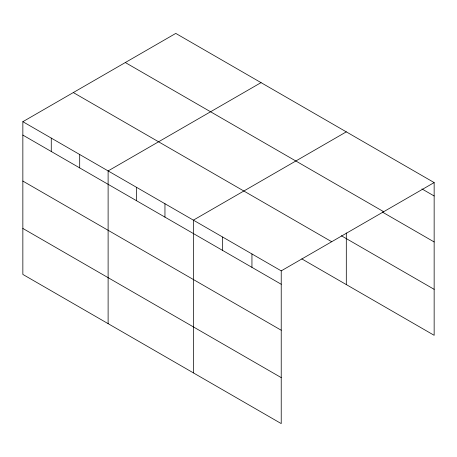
<?xml version="1.0" encoding="UTF-8"?>
<svg xmlns="http://www.w3.org/2000/svg" width="457" height="457" viewBox="0 0 457 457"><rect width="100%" height="100%" fill="white"/><g stroke="black" fill="none" stroke-linecap="round" stroke-linejoin="round"><path stroke-width="0.69" d="M281.226 330.24L281.226 270.864L22.85 121.693L22.85 274.423L281.226 423.593L281.226 330.24L22.85 181.069M301.814 258.902L434.15 335.307L434.15 182.577L175.774 33.407L22.85 121.693M261.038 82.631L108.115 170.924L108.115 323.653M346.303 131.856L193.38 220.148L193.38 372.878M281.226 270.864L434.15 182.577M421.948 188.93L434.15 195.973M125.309 62.54L383.686 211.711M382.298 212.014L434.15 241.953M341.362 235.755L434.15 289.327M73.314 92.56L331.691 241.73M22.85 135.089L281.226 284.26M22.85 228.443L281.226 377.613M346.303 232.95L346.303 284.585M251.944 253.961L251.944 267.356M222.662 237.052L222.662 250.447M164.954 203.736L164.954 217.138M136.534 187.33L136.534 200.726M79.695 154.512L79.695 167.908M51.27 138.105L51.27 151.501"/></g></svg>
